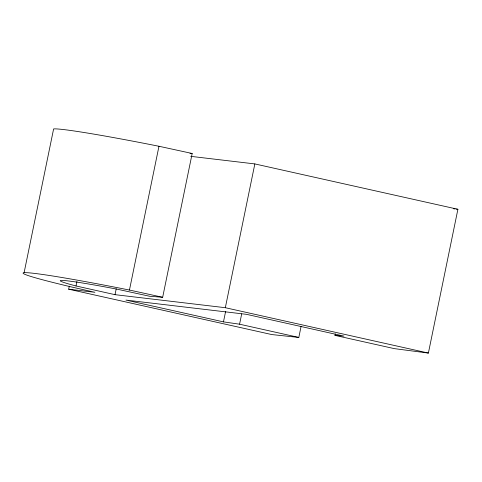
<?xml version="1.0" encoding="UTF-8"?>
<svg xmlns="http://www.w3.org/2000/svg" width="482" height="482" viewBox="0 0 482 482"><rect width="100%" height="100%" fill="white"/><g stroke="black" fill="none" stroke-linecap="round" stroke-linejoin="round"><path stroke-width="0.72" d="M24.1 272.716L53.616 128.929A125.597 4.82 11.6 0 1 158.97 146.263L192.179 153.487L162.669 297.28L149.643 296.261L116.433 289.037A87.694 3.368 11.6 0 0 76.005 285.959L76.915 281.53M301.087 326.374L298.816 337.436L271.74 334.556L68.685 289.194L69.294 286.248M76.005 285.959L115.017 294.671L116.228 288.772M68.685 289.194L94.906 292.297L71.788 287.031A125.597 4.82 11.6 0 1 27.155 272.71A125.597 4.82 11.6 0 1 129.453 290.05L158.97 146.263M115.017 294.671L225.329 307.709L254.845 163.922L457.9 209.284L428.384 353.071L394.21 348.607L334.972 335.37L335.273 333.899M334.972 335.37L343.973 336.117L246.459 314.33L125.965 300.087L223.473 321.874L225.594 311.553M223.473 321.874L239.572 324.199L241.693 313.878M190.01 153.318L192.179 153.487M190.745 156.343L254.845 163.922M453.562 208.766L455.008 208.941M456.454 209.11L457.9 209.284M129.453 290.05L162.669 297.28M225.329 307.709L428.384 353.071M239.572 324.199L298.816 337.436"/></g></svg>
